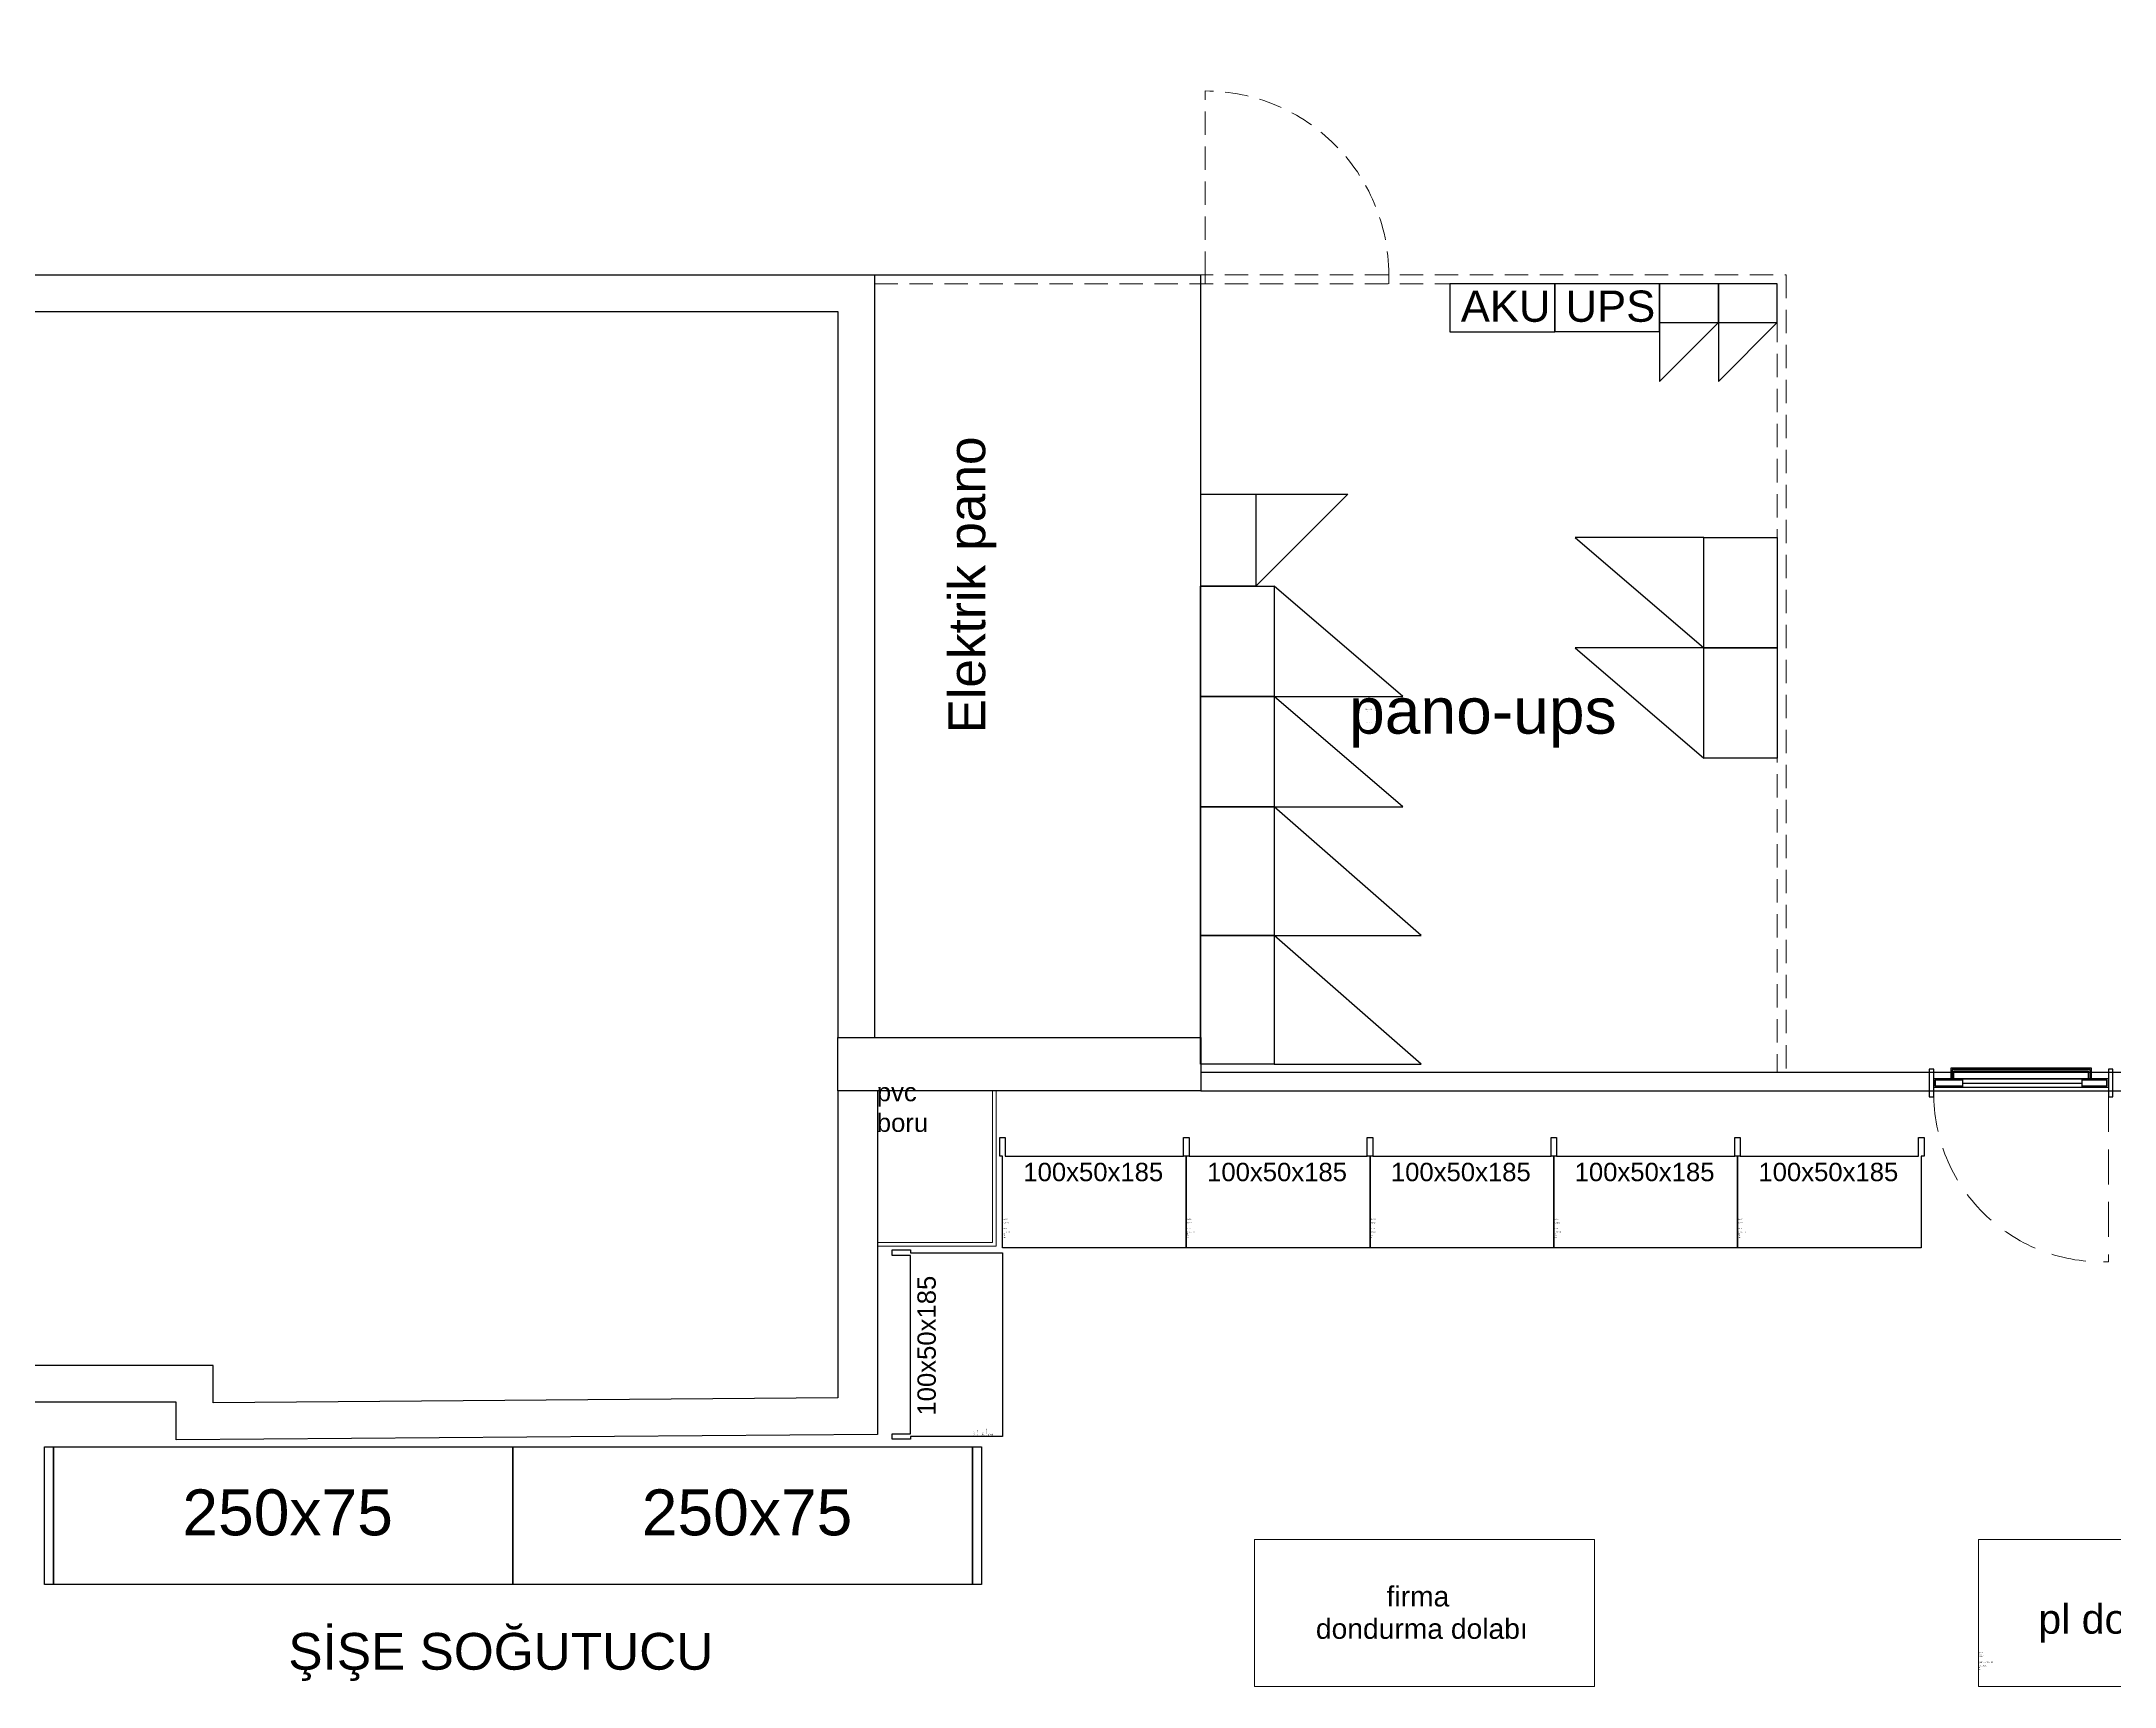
# Model space of a CAD drawing. Extents: x 2698 to 184165, y 3805 to 33846.
# Drawn here: x 162130 to 163259, y 30306 to 31201 of the extents above; entities that cross this region are included whole.
import ezdxf
from ezdxf.enums import TextEntityAlignment as Align

# ---------------------------------------------------------------- set-up
doc = ezdxf.new("R2010")
doc.units = 0
doc.header["$LTSCALE"] = 2
doc.linetypes.add('HIDDEN', pattern=[9.525, 6.35, -3.175])
doc.layers.get('0').update_dxf_attribs({"color": 252, "linetype": 'CONTINUOUS'})
for name, color, linetype, lineweight in [('_MCA-0-MIM', 252, 'CONTINUOUS', 18), ('KAPI-AC', 252, 'CONTINUOUS', 5), ('text', 252, 'CONTINUOUS', 13)]:
    doc.layers.add(name, color=color, linetype=linetype, lineweight=lineweight)
for name, color, linetype in [('Alçıpan', 252, 'CONTINUOUS'), ('depo tefriş', 252, 'CONTINUOUS'), ('Duvar', 25, 'CONTINUOUS'), ('KAPI', 252, 'CONTINUOUS'), ('Kolon', 52, 'CONTINUOUS'), ('Merdiven & Saft', 252, 'CONTINUOUS'), ('Planogram', 252, 'CONTINUOUS'), ('reyon100', 252, 'CONTINUOUS'), ('Yazı', 252, 'CONTINUOUS'), ('şişe soğutucu', 252, 'CONTINUOUS')]:
    doc.layers.add(name, color=color, linetype=linetype)
doc.styles.add('antet 2', font='arial.ttf')
doc.styles.get("Standard").update_dxf_attribs({"font": 'arial.ttf'})
doc.styles.add('Text Of Place', font='swissl.ttf', dxfattribs={"height": 50})

# ---------------------------------------------------------------- blocks, each defined once
blk = doc.blocks.new('*U137')
at = {"layer": 'reyon100'}
blk.add_lwpolyline([(1.5, 50), (98.5, 50), (98.5, 60), (101.5, 60), (101.5, 50), (100, 50), (100, 0), (0, 0), (0, 50), (-1.5, 50), (-1.5, 60), (1.5, 60)], close=True, dxfattribs=at)
at = {"layer": 'Planogram'}
for tag, p, height in [('ALAN', (0.4, 16.4), 0.5), ('ALT_TIP', (0.4, 14.4), 0.5), ('ALT_TANIM', (0.4, 12.4), 0.5), ('KILITLI', (0.4, 17.4), 0.1), ('TIP', (0.4, 15.4), 0.5), ('TANIM', (0.4, 13.4), 0.5), ('KAPAK', (0.4, 11.4), 0.5), ('YAPI', (0.4, 10.4), 0.5), ('KULLANIM_SEKLI', (0.4, 9.4), 0.5), ('KULLANIM', (0.4, 8.4), 0.5), ('DERINLIK', (0.4, 7.4), 0.5), ('UZUNLUK', (0.4, 6.4), 0.5), ('YUKSEKLIK', (0.4, 5.4), 0.5)]:
    blk.add_attdef(tag, p, '', height=height, dxfattribs=at)
at = {"layer": 'reyon100', "style": 'Text Of Place'}
blk.add_text('100x50x185', height=10, dxfattribs=at).set_placement((49.4, 36.3), align=Align.CENTER)
blk = doc.blocks.new('*U138')
at = {"layer": 'reyon100'}
blk.add_lwpolyline([(1.5, 50), (98.5, 50), (98.5, 60), (101.5, 60), (101.5, 50), (100, 50), (100, 0), (0, 0), (0, 50), (-1.5, 50), (-1.5, 60), (1.5, 60)], close=True, dxfattribs=at)
at = {"layer": 'Planogram'}
for tag, p, height in [('ALAN', (0.4, 16.4), 0.5), ('ALT_TIP', (0.4, 14.4), 0.5), ('ALT_TANIM', (0.4, 12.4), 0.5), ('KILITLI', (0.4, 17.4), 0.1), ('TIP', (0.4, 15.4), 0.5), ('TANIM', (0.4, 13.4), 0.5), ('KAPAK', (0.4, 11.4), 0.5), ('YAPI', (0.4, 10.4), 0.5), ('KULLANIM_SEKLI', (0.4, 9.4), 0.5), ('KULLANIM', (0.4, 8.4), 0.5), ('DERINLIK', (0.4, 7.4), 0.5), ('UZUNLUK', (0.4, 6.4), 0.5), ('YUKSEKLIK', (0.4, 5.4), 0.5)]:
    blk.add_attdef(tag, p, '', height=height, dxfattribs=at)
at = {"layer": 'reyon100', "style": 'Text Of Place'}
blk.add_text('100x50x185', height=10, dxfattribs=at).set_placement((49.4, 36.3), align=Align.CENTER)
blk = doc.blocks.new('firma dondurma')
blk.add_lwpolyline([(175, 80), (-10, 80), (-10, 0), (175, 0)], close=True)
at = {"style": 'Text Of Place'}
for s, p in [('firma ', (81, 43.6)), ('dondurma dolabı', (81, 26))]:
    blk.add_text(s, height=11, dxfattribs=at).set_placement(p, align=Align.CENTER)
at = {"layer": 'Planogram'}
for tag, p, height in [('KILITLI', (0, 12), 0.1), ('ALAN', (0, 11), 0.5), ('TIP', (0, 10), 0.5), ('ALT_TIP', (0, 9), 0.5), ('TANIM', (0, 8), 0.5), ('ALT_TANIM', (0, 7), 0.5), ('YAPI', (0, 5), 0.5), ('YUKSEKLIK', (0, 0), 0.5), ('KAPAK', (0, 6), 0.5), ('KULLANIM_SEKLI', (0, 4), 0.5), ('KULLANIM', (0, 3), 0.5), ('DERINLIK', (0, 2), 0.5), ('UZUNLUK', (0, 1), 0.5)]:
    blk.add_attdef(tag, p, '', height=height, dxfattribs=at)
blk = doc.blocks.new('pl dondurma')
blk.add_lwpolyline([(0, 0), (185, 0), (185, 80), (0, 80)], close=True)
at = {"layer": 'Planogram'}
for tag, p, height in [('KILITLI', (0, 20.1), 0.1), ('ALAN', (0, 19.1), 0.5), ('TIP', (0, 18.1), 0.5), ('ALT_TIP', (0, 17.1), 0.5), ('TANIM', (0, 16.1), 0.5), ('ALT_TANIM', (0, 15.1), 0.5), ('YAPI', (0, 13.1), 0.5), ('KAPAK', (0, 14.1), 0.5), ('KULLANIM_SEKLI', (0, 12.1), 0.5), ('KULLANIM', (0, 11.1), 0.5), ('YUKSEKLIK', (0, 8.1), 0.5), ('DERINLIK', (0, 10.1), 0.5), ('UZUNLUK', (0, 9.1), 0.5)]:
    blk.add_attdef(tag, p, '', height=height, dxfattribs=at)
at = {"layer": 'text', "style": 'Text Of Place'}
blk.add_text('pl dondurma', height=16, dxfattribs=at).set_placement((94.6, 28.8), align=Align.CENTER)
blk = doc.blocks.new('pano 50-2')
at = {"layer": 'depo tefriş'}
for p, q in [((21846.2, -333.7), (21896.2, -333.7)), ((21896.2, -333.7), (21846.2, -383.7))]:
    blk.add_line(p, q, dxfattribs=at)
blk.add_lwpolyline([(21816.2, -383.7), (21816.2, -333.7), (21846.2, -333.7), (21846.2, -383.7)], close=True, dxfattribs=at)
blk = doc.blocks.new('pano 60-2')
at = {"layer": 'depo tefriş'}
for p, q in [((21938.8, -515.8), (21868.8, -455.8)), ((21868.8, -515.8), (21938.8, -515.8))]:
    blk.add_line(p, q, dxfattribs=at)
blk.add_lwpolyline([(21828.8, -515.8), (21828.8, -455.8), (21868.8, -455.8), (21868.8, -515.8)], close=True, dxfattribs=at)
blk = doc.blocks.new('pano 70-2')
at = {"layer": 'depo tefriş'}
for p, q in [((21948.8, -585.8), (21868.8, -515.8)), ((21868.8, -585.8), (21948.8, -585.8))]:
    blk.add_line(p, q, dxfattribs=at)
blk.add_lwpolyline([(21828.8, -585.8), (21828.8, -515.8), (21868.8, -515.8), (21868.8, -585.8)], close=True, dxfattribs=at)
blk = doc.blocks.new('ups2')
at = {"layer": 'depo tefriş'}
blk.add_lwpolyline([(22028.8, -584), (22028.8, -558), (21971.8, -558), (21971.8, -584)], close=True, dxfattribs=at)
at = {"layer": 'depo tefriş', "style": 'Text Of Place'}
blk.add_text('UPS', height=17, rotation=0.002, dxfattribs=at).set_placement((22002.1, -578.7), align=Align.CENTER)
blk = doc.blocks.new('aku')
at = {"layer": 'depo tefriş'}
blk.add_lwpolyline([(22028.8, -638.5), (22028.8, -612.5), (21971.8, -612.5), (21971.8, -638.5)], close=True, dxfattribs=at)
at = {"layer": 'depo tefriş', "style": 'Text Of Place'}
blk.add_text('AKU', height=17, rotation=0.002, dxfattribs=at).set_placement((22002.1, -633.1), align=Align.CENTER)
blk = doc.blocks.new('pano-ups')
at = {"layer": 'Planogram'}
for tag, p, height in [('KILITLI', (8, 15.1), 0.1), ('ALAN', (8, 14.1), 0.5), ('ALT_TIP', (8, 12.1), 0.5), ('TIP', (8, 13.1), 0.5), ('TANIM', (8, 11.1), 0.5), ('ALT_TANIM', (8, 10.1), 0.5), ('KAPAK', (8, 9.1), 0.5), ('YAPI', (8, 8.1), 0.5), ('KULLANIM_SEKLI', (8, 7.1), 0.5), ('KULLANIM', (8, 6.1), 0.5), ('DERINLIK', (8, 5.1), 0.5), ('UZUNLUK', (8, 4.1), 0.5), ('YUKSEKLIK', (8, 3.1), 0.5)]:
    blk.add_attdef(tag, p, '', height=height, dxfattribs=at)
at = {"layer": 'text', "transparency": 33554687, "style": 'Text Of Place'}
blk.add_text('pano-ups', height=25, dxfattribs=at).set_placement((72.2, 0), align=Align.CENTER)
blk = doc.blocks.new('pano 32-2')
at = {"layer": 'depo tefriş'}
for p, q in [((22016.2, -315.4), (21984.2, -315.4)), ((21984.2, -315.4), (22016.2, -347.4))]:
    blk.add_line(p, q, dxfattribs=at)
blk.add_lwpolyline([(22037.2, -347.4), (22037.2, -315.4), (22016.2, -315.4), (22016.2, -347.4)], close=True, dxfattribs=at)
blk = doc.blocks.new('yangın kapısı')
at = {"layer": 'KAPI'}
for p, q in [((2.5, 15), (0, 15)), ((0, 15), (0, 0)), ((2.5, 0), (2.5, 15)), ((100, 15), (97.5, 15)), ((97.5, 15), (97.5, 0)), ((100, 0), (100, 15)), ((0, 0), (2.5, 0)), ((17, 5.2), (17, 9.8)), ((81.9, 7.5), (17, 7.5)), ((81.9, 5.2), (81.9, 9.8)), ((97.5, 0), (100, 0))]:
    blk.add_line(p, q, dxfattribs=at)
for points in [[(2.5, 9.8), (2.5, 5.2), (97.5, 5.2), (97.5, 9.8)], [(11.7, 5.2), (11.7, -0.6), (88.3, -0.6), (88.3, 5.2)], [(12.5, 5.2), (12.5, 0.2), (87.5, 0.2), (87.5, 5.2)], [(13.3, 5.2), (13.3, 1), (86.7, 1), (86.7, 5.2)]]:
    blk.add_lwpolyline(points, close=True, dxfattribs=at)
for points in [[(17, 9), (3.3, 9), (3.3, 6), (17, 6)], [(81.9, 6), (96.7, 6), (96.7, 9), (81.9, 9)]]:
    blk.add_lwpolyline(points, dxfattribs=at)
at = {"layer": 'KAPI-AC', "linetype": 'HIDDEN', "ltscale": 1.5}
blk.add_lwpolyline([(2.5, 15), (2.5, 104.7)], dxfattribs=at)
blk.add_arc((6.1, 13.4), 91.4, 0.9959, 92.269, dxfattribs=at)
at = {"layer": 'Planogram'}
for tag, p, height in [('YUKSEKLIK', (6.7, 9.8, 0), 0.5), ('UZUNLUK', (7.7, 9.8, 0), 0.5), ('DERINLIK', (8.7, 9.8, 0), 0.5), ('KULLANIM', (9.7, 9.8, 0), 0.5), ('KULLANIM_SEKLI', (10.7, 9.8, 0), 0.5), ('YAPI', (11.7, 9.8, 0), 0.5), ('KAPAK', (12.7, 9.8, 0), 0.5), ('ALT_TANIM', (13.7, 9.8, 0), 0.5), ('TANIM', (14.7, 9.8, 0), 0.5), ('ALT_TIP', (15.7, 9.8, 0), 0.5), ('TIP', (16.7, 9.8, 0), 0.5), ('ALAN', (17.7, 9.8, 0), 0.5), ('KILITLI', (18.7, 9.8, 0), 0.1)]:
    blk.add_attdef(tag, p, '', height=height, rotation=270, dxfattribs=at)
blk = doc.blocks.new('ZEMİN KAT')
at = {"linetype": 'HIDDEN'}
blk.add_line((170190.2, 31074), (170190.2, 31174), dxfattribs=at)
for points in [[(170010.4, 31074), (170506.5, 31074), (170506.5, 30640)], [(170010.4, 31069), (170501.5, 31069), (170501.5, 30640)]]:
    blk.add_lwpolyline(points, dxfattribs=at)
for points in [[(170190.2, 31074), (170190.2, 31069)], [(170290.2, 31069), (170290.2, 31074)], [(170076.5, 30630), (170076.5, 30545.4), (170011.9, 30545.4)], [(170074.5, 30630), (170074.5, 30547.4), (170011.9, 30547.4)]]:
    blk.add_lwpolyline(points)
blk.add_arc((170190.2, 31074), 100, 0, 90, dxfattribs=at)
at = {"layer": 'Alçıpan'}
blk.add_lwpolyline([(170187.9, 30630), (171100.9, 30630), (171100.9, 31696.5), (169720.9, 31696.5), (169720.9, 32051.4), (169710.9, 32051.4), (169710.9, 31696.5), (169710.9, 31686.5), (171090.9, 31686.5), (171090.9, 30640), (170187.9, 30640)], close=True, dxfattribs=at)
at = {"layer": 'Duvar'}
for p, q in [((169406.4, 31074), (170010.4, 31074)), ((170010.4, 31074), (170010.4, 30659)), ((169406.4, 31054), (169990.4, 31054)), ((169990.4, 31054), (169990.4, 30659)), ((169990.4, 30630), (169990.4, 30462.9)), ((170011.9, 30630), (170011.9, 30443)), ((169650.4, 30480.5), (169255.4, 30480.5)), ((169650.4, 30460.2), (169650.4, 30480.5)), ((169630.4, 30460.5), (169255.4, 30460.5)), ((169630.4, 30440), (169630.4, 30460.5)), ((169990.4, 30462.9), (169650.4, 30460.2)), ((170011.9, 30443), (169630.4, 30440))]:
    blk.add_line(p, q, dxfattribs=at)
at = {"layer": 'Kolon'}
blk.add_lwpolyline([(169990.4, 30659), (170187.9, 30659), (170187.9, 30630), (169990.4, 30630)], close=True, dxfattribs=at)
at = {"layer": 'Yazı'}
for p in [(170010.4, 31074), (170187.9, 30659)]:
    blk.add_line(p, (170187.9, 31074), dxfattribs=at)
at = {"layer": 'şişe soğutucu', "color": 7}
blk.add_lwpolyline([(169558.6, 30436.3), (169563.6, 30436.3), (169563.6, 30361.3), (169558.6, 30361.3)], close=True, dxfattribs=at)
at = {"layer": 'şişe soğutucu', "color": 252}
for points in [[(169813.6, 30436.3), (169813.6, 30361.3), (169563.6, 30361.3), (169563.6, 30436.3)], [(170063.6, 30436.3), (170063.6, 30361.3), (169813.6, 30361.3), (169813.6, 30436.3)], [(170063.6, 30436.3), (170068.6, 30436.3), (170068.6, 30361.3), (170063.6, 30361.3)]]:
    blk.add_lwpolyline(points, close=True, dxfattribs=at)
for name, p in [('aku', (148351.7, 31681.5)), ('ups2', (148408.7, 31627.1)), ('pano 50-2', (148371.7, 31288.3)), ('pano 60-2', (148359, 31360.3)), ('pano 60-2', (148359, 31300.3)), ('pano 70-2', (148359, 31300.3)), ('pano 70-2', (148359, 31230.3)), ('firma dondurma', (170227.2, 30305.8))]:
    blk.add_blockref(name, p)
for name, p, rotation in [('pano 32-2', (170122.2, 9031.8), 89.99999999999999), ('pano 32-2', (170154.2, 9031.8), 89.99999999999999), ('pano 60-2', (192330.4, 30415.2), 180), ('pano 60-2', (192330.4, 30355.2), 180), ('yangın kapısı', (170684.3, 30641.7), 180)]:
    blk.add_blockref(name, p, dxfattribs=dict(rotation=rotation))
for name, p, values in [('pano-ups', (170269.2, 30824.3), {'ALAN': '-', 'YUKSEKLIK': '-', 'UZUNLUK': '-', 'DERINLIK': '-', 'KULLANIM': 'PANO-UPS', 'KULLANIM_SEKLI': '-', 'YAPI': '-', 'KAPAK': '-', 'ALT_TANIM': '-', 'TANIM': '-', 'ALT_TIP': 'ODA', 'TIP': 'DEPO ALANI', 'KILITLI': 'H'}), ('pl dondurma', (170611.2, 30305.8), {'ALAN': '-', 'KILITLI': 'H', 'YUKSEKLIK': '-', 'UZUNLUK': '185', 'DERINLIK': '80', 'KULLANIM': 'DONDURMA', 'KULLANIM_SEKLI': 'PL', 'YAPI': 'KENDINDEN MOTORLU', 'KAPAK': '-', 'ALT_TANIM': '-', 'TANIM': 'HAVUZ', 'ALT_TIP': 'DONUK', 'TIP': 'DOLAP'})]:
    blk.add_blockref(name, p).add_auto_attribs(values)
at = {"layer": 'reyon100'}
for p in [(170080, 30544.5), (170180, 30544.5), (170280, 30544.5), (170380, 30544.5), (170480, 30544.5)]:
    blk.add_blockref('*U137', p, dxfattribs=at).add_auto_attribs({'ALAN': '-', 'KILITLI': 'H', 'YUKSEKLIK': '185', 'UZUNLUK': '100', 'DERINLIK': '50', 'KULLANIM': 'DUVAR DIBI', 'KULLANIM_SEKLI': '-', 'YAPI': 'METAL', 'KAPAK': '-', 'ALT_TANIM': '-', 'TANIM': 'NORMAL', 'ALT_TIP': '-', 'TIP': 'REYON'})
at = {"layer": 'reyon100', "rotation": 90}
blk.add_blockref('*U138', (170080, 30441.9), dxfattribs=at).add_auto_attribs({'ALAN': '-', 'KILITLI': 'H', 'YUKSEKLIK': '185', 'UZUNLUK': '100', 'DERINLIK': '50', 'KULLANIM': 'DUVAR DIBI', 'KULLANIM_SEKLI': '-', 'YAPI': 'METAL', 'KAPAK': '-', 'ALT_TANIM': '-', 'TANIM': 'NORMAL', 'ALT_TIP': '-', 'TIP': 'REYON'})
at = {"color": 252, "style": 'Text Of Place'}
for p in [(169633.7, 30388.1), (169883.7, 30388.1)]:
    blk.add_text('250x75', height=25, dxfattribs=at).set_placement(p)
at = {"insert": (170011.6, 30634.3), "char_height": 10, "attachment_point": 1, "style": 'antet 2'}
blk.add_mtext_dynamic_manual_height_columns('pvc\\Pboru', width=72.961, gutter_width=75, heights=[0], dxfattribs=at)
for tag, p in [('PLN_ID', (172923.1, 31560.2)), ('FORMAT', (174194.8, 31176.9)), ('UNITE_SAYISI', (174194.9, 31176.7)), ('GRUP', (174195.1, 31176.4)), ('PLANOGRAM_ADI', (174195.3, 31176.2)), ('PLN_ID', (173933, 31088.8)), ('FORMAT', (173764, 30846.3)), ('UNITE_SAYISI', (173764.2, 30846)), ('GRUP', (173764.4, 30845.8)), ('PLANOGRAM_ADI', (173764.6, 30845.6)), ('PLN_ID', (173765.4, 30824.2)), ('PLN_ID', (173999.9, 30002.7)), ('FORMAT', (170580.6, 29917.5)), ('UNITE_SAYISI', (170580.8, 29917.2)), ('PLANOGRAM_ADI', (170581.1, 29916.8)), ('GRUP', (170580.9, 29917)), ('PLN_ID', (170582, 29895.4)), ('FORMAT', (169488.8, 29510.6)), ('UNITE_SAYISI', (169489, 29510.3)), ('GRUP', (169489.1, 29510.1)), ('PLANOGRAM_ADI', (169489.3, 29509.9)), ('PLN_ID', (169490.2, 29488.6)), ('FORMAT', (173143.4, 29324.4)), ('UNITE_SAYISI', (173143.6, 29324.2)), ('GRUP', (173143.8, 29323.9)), ('PLANOGRAM_ADI', (173143.9, 29323.7)), ('PLN_ID', (173144.8, 29302.4))]:
    blk.add_attdef(tag, p, '', height=0.162, rotation=35.4182)
at = {"color": 252}
for tag, p in [('FORMAT', (173517.6, 30361.9)), ('UNITE_SAYISI', (173517.8, 30361.6)), ('GRUP', (173518, 30361.4)), ('PLANOGRAM_ADI', (173518.1, 30361.2)), ('PLN_ID', (173519, 30339.8)), ('FORMAT', (174014.7, 29571.2)), ('UNITE_SAYISI', (174014.9, 29571)), ('GRUP', (174015.1, 29570.8)), ('PLANOGRAM_ADI', (174015.2, 29570.6)), ('PLN_ID', (174016.1, 29549.2))]:
    blk.add_attdef(tag, p, '', height=0.162, rotation=35.4182, dxfattribs=at)
at = {"layer": 'Merdiven & Saft', "lineweight": 30, "style": 'antet 2'}
blk.add_text('Elektrik pano', height=20, rotation=90, dxfattribs=at).set_placement((170070.6, 30824.5))
at = {"layer": 'Planogram'}
for tag, p, height, rotation in [('KULLANIM_SEKLI', (172905, 31695.6), 0.5, 180), ('YUKSEKLIK', (172905, 31699.6), 0.5, 180), ('ALT_TANIM', (172905, 31692.6), 0.5, 180), ('KULLANIM', (172905, 31696.6), 0.5, 180), ('UZUNLUK', (172905, 31698.6), 0.5, 180), ('DERINLIK', (172905, 31697.6), 0.5, 180), ('ALT_TIP', (172905, 31690.6), 0.5, 180), ('KAPAK', (172905, 31693.6), 0.5, 180), ('TANIM', (172905, 31691.6), 0.5, 180), ('YAPI', (172905, 31694.6), 0.5, 180), ('TIP', (172905, 31689.6), 0.5, 180), ('KULLANIM_SEKLI', (173410, 31695.6), 0.5, 180), ('YUKSEKLIK', (173410, 31699.6), 0.5, 180), ('ALT_TANIM', (173410, 31692.6), 0.5, 180), ('KULLANIM', (173410, 31696.6), 0.5, 180), ('UZUNLUK', (173410, 31698.6), 0.5, 180), ('DERINLIK', (173410, 31697.6), 0.5, 180), ('ALT_TIP', (173410, 31690.6), 0.5, 180), ('KAPAK', (173410, 31693.6), 0.5, 180), ('TANIM', (173410, 31691.6), 0.5, 180), ('YAPI', (173410, 31694.6), 0.5, 180), ('TIP', (173410, 31689.6), 0.5, 180), ('ALAN', (172905, 31688.6), 0.5, 180), ('KILITLI', (172905, 31687.6), 0.1, 180), ('ALAN', (173410, 31688.6), 0.5, 180), ('KILITLI', (173410, 31687.6), 0.1, 180), ('YUKSEKLIK', (173413.4, 31616), 0.5, 270), ('UZUNLUK', (173414.4, 31616), 0.5, 270), ('DERINLIK', (173415.4, 31616), 0.5, 270), ('KULLANIM', (173416.4, 31616), 0.5, 270), ('KULLANIM_SEKLI', (173417.4, 31616), 0.5, 270), ('YAPI', (173418.4, 31616), 0.5, 270), ('KAPAK', (173419.4, 31616), 0.5, 270), ('ALT_TANIM', (173420.4, 31616), 0.5, 270), ('TANIM', (173421.4, 31616), 0.5, 270), ('ALT_TIP', (173422.4, 31616), 0.5, 270), ('TIP', (173423.4, 31616), 0.5, 270), ('ALAN', (173424.4, 31616), 0.5, 270), ('KILITLI', (173425.4, 31616), 0.1, 270), ('YUKSEKLIK', (173512, 31599.4), 0.5, 180), ('YUKSEKLIK', (174142, 31599.4), 0.5, 180), ('KULLANIM_SEKLI', (173512, 31595.4), 0.5, 180), ('ALT_TANIM', (173512, 31592.4), 0.5, 180), ('KULLANIM', (173512, 31596.4), 0.5, 180), ('UZUNLUK', (173512, 31598.4), 0.5, 180), ('DERINLIK', (173512, 31597.4), 0.5, 180), ('ALT_TIP', (173512, 31590.4), 0.5, 180), ('KAPAK', (173512, 31593.4), 0.5, 180), ('TANIM', (173512, 31591.4), 0.5, 180), ('ALAN', (173512, 31588.4), 0.5, 180), ('YAPI', (173512, 31594.4), 0.5, 180), ('TIP', (173512, 31589.4), 0.5, 180), ('KILITLI', (173512, 31587.4), 0.1, 180), ('KULLANIM_SEKLI', (174142, 31595.4), 0.5, 180), ('ALT_TANIM', (174142, 31592.4), 0.5, 180), ('KULLANIM', (174142, 31596.4), 0.5, 180), ('UZUNLUK', (174142, 31598.4), 0.5, 180), ('DERINLIK', (174142, 31597.4), 0.5, 180), ('ALT_TIP', (174142, 31590.4), 0.5, 180), ('KAPAK', (174142, 31593.4), 0.5, 180), ('TANIM', (174142, 31591.4), 0.5, 180), ('ALAN', (174142, 31588.4), 0.5, 180), ('YAPI', (174142, 31594.4), 0.5, 180), ('TIP', (174142, 31589.4), 0.5, 180), ('KILITLI', (174142, 31587.4), 0.1, 180), ('YUKSEKLIK', (173413.4, 31517), 0.5, 270), ('UZUNLUK', (173414.4, 31517), 0.5, 270), ('DERINLIK', (173415.4, 31517), 0.5, 270), ('KULLANIM', (173416.4, 31517), 0.5, 270), ('KULLANIM_SEKLI', (173417.4, 31517), 0.5, 270), ('YAPI', (173418.4, 31517), 0.5, 270), ('KAPAK', (173419.4, 31517), 0.5, 270), ('ALT_TANIM', (173420.4, 31517), 0.5, 270), ('TANIM', (173421.4, 31517), 0.5, 270), ('ALT_TIP', (173422.4, 31517), 0.5, 270), ('TIP', (173423.4, 31517), 0.5, 270), ('ALAN', (173424.4, 31517), 0.5, 270), ('KILITLI', (173425.4, 31517), 0.1, 270), ('YUKSEKLIK', (174167.3, 31514.1), 0.5, 270), ('UZUNLUK', (174168.3, 31514.1), 0.5, 270), ('DERINLIK', (174169.3, 31514.1), 0.5, 270), ('KULLANIM', (174170.3, 31514.1), 0.5, 270), ('KULLANIM_SEKLI', (174171.3, 31514.1), 0.5, 270), ('YAPI', (174172.3, 31514.1), 0.5, 270), ('KAPAK', (174173.3, 31514.1), 0.5, 270), ('ALT_TANIM', (174174.3, 31514.1), 0.5, 270), ('TANIM', (174175.3, 31514.1), 0.5, 270), ('ALT_TIP', (174176.3, 31514.1), 0.5, 270), ('TIP', (174177.3, 31514.1), 0.5, 270), ('ALAN', (174178.3, 31514.1), 0.5, 270), ('KILITLI', (174179.3, 31514.1), 0.1, 270), ('ALAN', (174244.9, 31259.1), 0.5, 90), ('ALT_TIP', (174246.9, 31259.1), 0.5, 90), ('TANIM', (174247.9, 31259.1), 0.5, 90), ('ALT_TANIM', (174248.9, 31259.1), 0.5, 90), ('KAPAK', (174249.9, 31259.1), 0.5, 90), ('YAPI', (174250.9, 31259.1), 0.5, 90), ('KULLANIM_SEKLI', (174251.9, 31259.1), 0.5, 90), ('KULLANIM', (174252.9, 31259.1), 0.5, 90), ('DERINLIK', (174253.9, 31259.1), 0.5, 90), ('UZUNLUK', (174254.9, 31259.1), 0.5, 90), ('YUKSEKLIK', (174255.9, 31259.1), 0.5, 90), ('KILITLI', (174243.9, 31259.1), 0.1, 90), ('TIP', (174245.9, 31259.1), 0.5, 90), ('YUKSEKLIK', (173907.7, 30934.2), 0.5, 270), ('UZUNLUK', (173908.7, 30934.2), 0.5, 270), ('DERINLIK', (173909.7, 30934.2), 0.5, 270), ('KULLANIM', (173910.7, 30934.2), 0.5, 270), ('KULLANIM_SEKLI', (173911.7, 30934.2), 0.5, 270), ('YAPI', (173912.7, 30934.2), 0.5, 270), ('KAPAK', (173913.7, 30934.2), 0.5, 270), ('ALT_TANIM', (173914.7, 30934.2), 0.5, 270), ('TANIM', (173915.7, 30934.2), 0.5, 270), ('ALT_TIP', (173916.7, 30934.2), 0.5, 270), ('TIP', (173917.7, 30934.2), 0.5, 270), ('ALAN', (173918.7, 30934.2), 0.5, 270), ('KILITLI', (173919.7, 30934.2), 0.1, 270), ('KILITLI', (173984.3, 30934.2), 0.1, 90), ('ALAN', (173985.3, 30934.2), 0.5, 90), ('TIP', (173986.3, 30934.2), 0.5, 90), ('ALT_TIP', (173987.3, 30934.2), 0.5, 90), ('TANIM', (173988.3, 30934.2), 0.5, 90), ('ALT_TANIM', (173989.3, 30934.2), 0.5, 90), ('KAPAK', (173990.3, 30934.2), 0.5, 90), ('YAPI', (173991.3, 30934.2), 0.5, 90), ('KULLANIM_SEKLI', (173992.3, 30934.2), 0.5, 90), ('KULLANIM', (173993.3, 30934.2), 0.5, 90), ('DERINLIK', (173994.3, 30934.2), 0.5, 90), ('UZUNLUK', (173995.3, 30934.2), 0.5, 90), ('YUKSEKLIK', (173996.3, 30934.2), 0.5, 90), ('YUKSEKLIK', (169420.4, 29996.9), 0.5, 270), ('UZUNLUK', (169421.4, 29996.9), 0.5, 270), ('YUKSEKLIK', (169421.8, 30001.9), 0.5, 270), ('DERINLIK', (169422.4, 29996.9), 0.5, 270), ('UZUNLUK', (169422.8, 30001.9), 0.5, 270), ('KULLANIM', (169423.4, 29996.9), 0.5, 270), ('DERINLIK', (169423.8, 30001.9), 0.5, 270), ('KULLANIM_SEKLI', (169424.4, 29996.9), 0.5, 270), ('KULLANIM', (169424.8, 30001.9), 0.5, 270), ('YAPI', (169425.4, 29996.9), 0.5, 270), ('KULLANIM_SEKLI', (169425.8, 30001.9), 0.5, 270), ('KAPAK', (169426.4, 29996.9), 0.5, 270), ('YAPI', (169426.8, 30001.9), 0.5, 270), ('ALT_TANIM', (169427.4, 29996.9), 0.5, 270), ('KAPAK', (169427.8, 30001.9), 0.5, 270), ('TANIM', (169428.4, 29996.9), 0.5, 270), ('ALT_TANIM', (169428.8, 30001.9), 0.5, 270), ('ALT_TIP', (169429.4, 29996.9), 0.5, 270), ('TANIM', (169429.8, 30001.9), 0.5, 270), ('TIP', (169430.4, 29996.9), 0.5, 270), ('ALT_TIP', (169430.8, 30001.9), 0.5, 270), ('ALAN', (169431.4, 29996.9), 0.5, 270), ('TIP', (169431.8, 30001.9), 0.5, 270), ('KILITLI', (169432.4, 29996.9), 0.1, 270), ('ALAN', (169432.8, 30001.9), 0.5, 270), ('KILITLI', (169433.8, 30001.9), 0.1, 270), ('YUKSEKLIK', (169420.4, 29746.9), 0.5, 270), ('UZUNLUK', (169421.4, 29746.9), 0.5, 270), ('DERINLIK', (169422.4, 29746.9), 0.5, 270), ('KULLANIM', (169423.4, 29746.9), 0.5, 270), ('KULLANIM_SEKLI', (169424.4, 29746.9), 0.5, 270), ('YAPI', (169425.4, 29746.9), 0.5, 270), ('KAPAK', (169426.4, 29746.9), 0.5, 270), ('ALT_TANIM', (169427.4, 29746.9), 0.5, 270), ('TANIM', (169428.4, 29746.9), 0.5, 270), ('ALT_TIP', (169429.4, 29746.9), 0.5, 270), ('TIP', (169430.4, 29746.9), 0.5, 270), ('ALAN', (169431.4, 29746.9), 0.5, 270), ('KILITLI', (169432.4, 29746.9), 0.1, 270), ('YUKSEKLIK', (169421.8, 29496.9), 0.5, 270), ('UZUNLUK', (169422.8, 29496.9), 0.5, 270), ('DERINLIK', (169423.8, 29496.9), 0.5, 270), ('KULLANIM', (169424.8, 29496.9), 0.5, 270), ('KULLANIM_SEKLI', (169425.8, 29496.9), 0.5, 270), ('YAPI', (169426.8, 29496.9), 0.5, 270), ('KAPAK', (169427.8, 29496.9), 0.5, 270), ('ALT_TANIM', (169428.8, 29496.9), 0.5, 270), ('TANIM', (169429.8, 29496.9), 0.5, 270), ('ALT_TIP', (169430.8, 29496.9), 0.5, 270), ('TIP', (169431.8, 29496.9), 0.5, 270), ('ALAN', (169432.8, 29496.9), 0.5, 270), ('KILITLI', (169433.8, 29496.9), 0.1, 270)]:
    blk.add_attdef(tag, p, '', height=height, rotation=rotation, dxfattribs=at)
for tag, p, height in [('KILITLI', (173512, 31522.9), 0.1), ('ALAN', (173512, 31521.9), 0.5), ('TIP', (173512, 31520.9), 0.5), ('ALT_TIP', (173512, 31519.9), 0.5), ('KILITLI', (173762, 31527.6), 0.1), ('ALAN', (173762, 31526.6), 0.5), ('TIP', (173762, 31525.6), 0.5), ('ALT_TIP', (173762, 31524.6), 0.5), ('TANIM', (173762, 31523.6), 0.5), ('ALT_TANIM', (173762, 31522.6), 0.5), ('KAPAK', (173762, 31521.6), 0.5), ('YAPI', (173762, 31520.6), 0.5), ('KULLANIM_SEKLI', (173762, 31519.6), 0.5), ('TANIM', (173512, 31518.9), 0.5), ('ALT_TANIM', (173512, 31517.9), 0.5), ('KAPAK', (173512, 31516.9), 0.5), ('YAPI', (173512, 31515.9), 0.5), ('KULLANIM_SEKLI', (173512, 31514.9), 0.5), ('KULLANIM', (173512, 31513.9), 0.5), ('DERINLIK', (173512, 31512.9), 0.5), ('UZUNLUK', (173512, 31511.9), 0.5), ('YUKSEKLIK', (173512, 31510.9), 0.5), ('KULLANIM', (173762, 31518.6), 0.5), ('DERINLIK', (173762, 31517.6), 0.5), ('UZUNLUK', (173762, 31516.6), 0.5), ('YUKSEKLIK', (173762, 31515.6), 0.5), ('KILITLI', (173279.3, 29267.9), 0.1), ('ALAN', (173279.3, 29266.9), 0.5), ('TIP', (173279.3, 29265.9), 0.5), ('ALT_TIP', (173279.3, 29264.9), 0.5), ('TANIM', (173279.3, 29263.9), 0.5), ('ALT_TANIM', (173279.3, 29262.9), 0.5), ('KAPAK', (173279.3, 29261.9), 0.5), ('YAPI', (173279.3, 29260.9), 0.5), ('KULLANIM_SEKLI', (173279.3, 29259.9), 0.5), ('KULLANIM', (173279.3, 29258.9), 0.5), ('DERINLIK', (173279.3, 29257.9), 0.5), ('UZUNLUK', (173279.3, 29256.9), 0.5), ('YUKSEKLIK', (173279.3, 29255.9), 0.5)]:
    blk.add_attdef(tag, p, '', height=height, dxfattribs=at)
at = {"layer": 'Planogram', "color": 252}
for tag, p, height in [('KILITLI', (173023.3, 31231), 0.1), ('ALAN', (173023.3, 31230), 0.5), ('TIP', (173023.3, 31229), 0.5), ('ALT_TIP', (173023.3, 31228), 0.5), ('TANIM', (173023.3, 31227), 0.5), ('ALT_TANIM', (173023.3, 31226), 0.5), ('KILITLI', (173383.4, 31231), 0.1), ('ALAN', (173383.4, 31230), 0.5), ('TIP', (173383.4, 31229), 0.5), ('ALT_TIP', (173383.4, 31228), 0.5), ('TANIM', (173383.4, 31227), 0.5), ('ALT_TANIM', (173383.4, 31226), 0.5), ('KAPAK', (173023.3, 31225), 0.5), ('YAPI', (173023.3, 31224), 0.5), ('KULLANIM_SEKLI', (173023.3, 31223), 0.5), ('KULLANIM', (173023.3, 31222), 0.5), ('DERINLIK', (173023.3, 31221), 0.5), ('UZUNLUK', (173023.3, 31220), 0.5), ('YUKSEKLIK', (173023.3, 31219), 0.5), ('KAPAK', (173383.4, 31225), 0.5), ('YAPI', (173383.4, 31224), 0.5), ('KULLANIM_SEKLI', (173383.4, 31223), 0.5), ('KULLANIM', (173383.4, 31222), 0.5), ('DERINLIK', (173383.4, 31221), 0.5), ('UZUNLUK', (173383.4, 31220), 0.5), ('YUKSEKLIK', (173383.4, 31219), 0.5), ('KILITLI', (173023.3, 30405), 0.1), ('ALAN', (173023.3, 30404), 0.5), ('TIP', (173023.3, 30403), 0.5), ('ALT_TIP', (173023.3, 30402), 0.5), ('TANIM', (173023.3, 30401), 0.5), ('ALT_TANIM', (173023.3, 30400), 0.5), ('KAPAK', (173023.3, 30399), 0.5), ('YAPI', (173023.3, 30398), 0.5), ('KULLANIM_SEKLI', (173023.3, 30397), 0.5), ('KULLANIM', (173023.3, 30396), 0.5), ('DERINLIK', (173023.3, 30395), 0.5), ('UZUNLUK', (173023.3, 30394), 0.5), ('YUKSEKLIK', (173023.3, 30393), 0.5), ('KILITLI', (173385.3, 30355), 0.1), ('ALAN', (173385.3, 30354), 0.5), ('TIP', (173385.3, 30353), 0.5), ('ALT_TIP', (173385.3, 30352), 0.5), ('TANIM', (173385.3, 30351), 0.5), ('ALT_TANIM', (173385.3, 30350), 0.5), ('KAPAK', (173385.3, 30349), 0.5), ('YAPI', (173385.3, 30348), 0.5), ('KULLANIM_SEKLI', (173385.3, 30347), 0.5), ('KULLANIM', (173385.3, 30346), 0.5), ('DERINLIK', (173385.3, 30345), 0.5), ('UZUNLUK', (173385.3, 30344), 0.5), ('YUKSEKLIK', (173385.3, 30343), 0.5)]:
    blk.add_attdef(tag, p, '', height=height, dxfattribs=at)
for tag, p, height, rotation in [('YUKSEKLIK', (173386.7, 31217.5), 0.5, 270), ('UZUNLUK', (173387.7, 31217.5), 0.5, 270), ('DERINLIK', (173388.7, 31217.5), 0.5, 270), ('KULLANIM', (173389.7, 31217.5), 0.5, 270), ('KULLANIM_SEKLI', (173390.7, 31217.5), 0.5, 270), ('YAPI', (173391.7, 31217.5), 0.5, 270), ('KAPAK', (173392.7, 31217.5), 0.5, 270), ('ALT_TANIM', (173393.7, 31217.5), 0.5, 270), ('TANIM', (173394.7, 31217.5), 0.5, 270), ('ALT_TIP', (173395.7, 31217.5), 0.5, 270), ('TIP', (173396.7, 31217.5), 0.5, 270), ('ALAN', (173397.7, 31217.5), 0.5, 270), ('KILITLI', (173398.7, 31217.5), 0.1, 270), ('ALT_TIP', (173098.8, 31032.5), 0.5, 90), ('TANIM', (173099.8, 31032.5), 0.5, 90), ('ALT_TANIM', (173100.8, 31032.5), 0.5, 90), ('KAPAK', (173101.8, 31032.5), 0.5, 90), ('KULLANIM_SEKLI', (173103.8, 31032.5), 0.5, 90), ('KULLANIM', (173104.8, 31032.5), 0.5, 90), ('DERINLIK', (173105.8, 31032.5), 0.5, 90), ('UZUNLUK', (173106.8, 31032.5), 0.5, 90), ('YUKSEKLIK', (173107.8, 31032.5), 0.5, 90), ('ALT_TIP', (173197.8, 31032.5), 0.5, 90), ('TANIM', (173198.8, 31032.5), 0.5, 90), ('ALT_TANIM', (173199.8, 31032.5), 0.5, 90), ('KAPAK', (173200.8, 31032.5), 0.5, 90), ('KULLANIM_SEKLI', (173202.8, 31032.5), 0.5, 90), ('KULLANIM', (173203.8, 31032.5), 0.5, 90), ('DERINLIK', (173204.8, 31032.5), 0.5, 90), ('UZUNLUK', (173205.8, 31032.5), 0.5, 90), ('YUKSEKLIK', (173206.8, 31032.5), 0.5, 90), ('KILITLI', (173095.8, 31032.5), 0.1, 90), ('ALAN', (173096.8, 31032.5), 0.5, 90), ('TIP', (173097.8, 31032.5), 0.5, 90), ('YAPI', (173102.8, 31032.5), 0.5, 90), ('KILITLI', (173194.8, 31032.5), 0.1, 90), ('ALAN', (173195.8, 31032.5), 0.5, 90), ('TIP', (173196.8, 31032.5), 0.5, 90), ('YAPI', (173201.8, 31032.5), 0.5, 90), ('YUKSEKLIK', (173386.7, 31007.5), 0.5, 270), ('UZUNLUK', (173387.7, 31007.5), 0.5, 270), ('DERINLIK', (173388.7, 31007.5), 0.5, 270), ('KULLANIM', (173389.7, 31007.5), 0.5, 270), ('KULLANIM_SEKLI', (173390.7, 31007.5), 0.5, 270), ('YAPI', (173391.7, 31007.5), 0.5, 270), ('KAPAK', (173392.7, 31007.5), 0.5, 270), ('ALT_TANIM', (173393.7, 31007.5), 0.5, 270), ('TANIM', (173394.7, 31007.5), 0.5, 270), ('ALT_TIP', (173395.7, 31007.5), 0.5, 270), ('TIP', (173396.7, 31007.5), 0.5, 270), ('ALAN', (173397.7, 31007.5), 0.5, 270), ('KILITLI', (173398.7, 31007.5), 0.1, 270), ('YUKSEKLIK', (173485.7, 30868.5), 0.5, 270), ('UZUNLUK', (173486.7, 30868.5), 0.5, 270), ('DERINLIK', (173487.7, 30868.5), 0.5, 270), ('KULLANIM', (173488.7, 30868.5), 0.5, 270), ('KULLANIM_SEKLI', (173489.7, 30868.5), 0.5, 270), ('YAPI', (173490.7, 30868.5), 0.5, 270), ('KAPAK', (173491.7, 30868.5), 0.5, 270), ('ALT_TANIM', (173492.7, 30868.5), 0.5, 270), ('TANIM', (173493.7, 30868.5), 0.5, 270), ('ALT_TIP', (173494.7, 30868.5), 0.5, 270), ('TIP', (173495.7, 30868.5), 0.5, 270), ('ALAN', (173496.7, 30868.5), 0.5, 270), ('KILITLI', (173497.7, 30868.5), 0.1, 270), ('KILITLI', (173556.8, 30868.5), 0.1, 90), ('ALAN', (173557.8, 30868.5), 0.5, 90), ('TIP', (173558.8, 30868.5), 0.5, 90), ('ALT_TIP', (173559.8, 30868.5), 0.5, 90), ('TANIM', (173560.8, 30868.5), 0.5, 90), ('ALT_TANIM', (173561.8, 30868.5), 0.5, 90), ('KAPAK', (173562.8, 30868.5), 0.5, 90), ('YAPI', (173563.8, 30868.5), 0.5, 90), ('KULLANIM_SEKLI', (173564.8, 30868.5), 0.5, 90), ('KULLANIM', (173565.8, 30868.5), 0.5, 90), ('DERINLIK', (173566.8, 30868.5), 0.5, 90), ('UZUNLUK', (173567.8, 30868.5), 0.5, 90), ('YUKSEKLIK', (173568.8, 30868.5), 0.5, 90), ('KILITLI', (173095.8, 30847.5), 0.1, 90), ('ALAN', (173096.8, 30847.5), 0.5, 90), ('TIP', (173097.8, 30847.5), 0.5, 90), ('ALT_TIP', (173098.8, 30847.5), 0.5, 90), ('TANIM', (173099.8, 30847.5), 0.5, 90), ('ALT_TANIM', (173100.8, 30847.5), 0.5, 90), ('KAPAK', (173101.8, 30847.5), 0.5, 90), ('YAPI', (173102.8, 30847.5), 0.5, 90), ('KULLANIM_SEKLI', (173103.8, 30847.5), 0.5, 90), ('KULLANIM', (173104.8, 30847.5), 0.5, 90), ('DERINLIK', (173105.8, 30847.5), 0.5, 90), ('UZUNLUK', (173106.8, 30847.5), 0.5, 90), ('YUKSEKLIK', (173107.8, 30847.5), 0.5, 90), ('KILITLI', (173194.8, 30847.5), 0.1, 90), ('ALAN', (173195.8, 30847.5), 0.5, 90), ('TIP', (173196.8, 30847.5), 0.5, 90), ('ALT_TIP', (173197.8, 30847.5), 0.5, 90), ('TANIM', (173198.8, 30847.5), 0.5, 90), ('ALT_TANIM', (173199.8, 30847.5), 0.5, 90), ('KAPAK', (173200.8, 30847.5), 0.5, 90), ('YAPI', (173201.8, 30847.5), 0.5, 90), ('KULLANIM_SEKLI', (173202.8, 30847.5), 0.5, 90), ('KULLANIM', (173203.8, 30847.5), 0.5, 90), ('DERINLIK', (173204.8, 30847.5), 0.5, 90), ('UZUNLUK', (173205.8, 30847.5), 0.5, 90), ('YUKSEKLIK', (173206.8, 30847.5), 0.5, 90), ('KILITLI', (173095.8, 30662.5), 0.1, 90), ('ALAN', (173096.8, 30662.5), 0.5, 90), ('TIP', (173097.8, 30662.5), 0.5, 90), ('ALT_TIP', (173098.8, 30662.5), 0.5, 90), ('TANIM', (173099.8, 30662.5), 0.5, 90), ('ALT_TANIM', (173100.8, 30662.5), 0.5, 90), ('KAPAK', (173101.8, 30662.5), 0.5, 90), ('YAPI', (173102.8, 30662.5), 0.5, 90), ('KULLANIM_SEKLI', (173103.8, 30662.5), 0.5, 90), ('KULLANIM', (173104.8, 30662.5), 0.5, 90), ('DERINLIK', (173105.8, 30662.5), 0.5, 90), ('UZUNLUK', (173106.8, 30662.5), 0.5, 90), ('YUKSEKLIK', (173107.8, 30662.5), 0.5, 90), ('KILITLI', (173194.8, 30662.5), 0.1, 90), ('ALAN', (173195.8, 30662.5), 0.5, 90), ('TIP', (173196.8, 30662.5), 0.5, 90), ('ALT_TIP', (173197.8, 30662.5), 0.5, 90), ('TANIM', (173198.8, 30662.5), 0.5, 90), ('ALT_TANIM', (173199.8, 30662.5), 0.5, 90), ('KAPAK', (173200.8, 30662.5), 0.5, 90), ('YAPI', (173201.8, 30662.5), 0.5, 90), ('KULLANIM_SEKLI', (173202.8, 30662.5), 0.5, 90), ('KULLANIM', (173203.8, 30662.5), 0.5, 90), ('DERINLIK', (173204.8, 30662.5), 0.5, 90), ('UZUNLUK', (173205.8, 30662.5), 0.5, 90), ('YUKSEKLIK', (173206.8, 30662.5), 0.5, 90), ('YUKSEKLIK', (173485.7, 30658.5), 0.5, 270), ('UZUNLUK', (173486.7, 30658.5), 0.5, 270), ('DERINLIK', (173487.7, 30658.5), 0.5, 270), ('KULLANIM', (173488.7, 30658.5), 0.5, 270), ('KULLANIM_SEKLI', (173489.7, 30658.5), 0.5, 270), ('YAPI', (173490.7, 30658.5), 0.5, 270), ('KAPAK', (173491.7, 30658.5), 0.5, 270), ('ALT_TANIM', (173492.7, 30658.5), 0.5, 270), ('TANIM', (173493.7, 30658.5), 0.5, 270), ('ALT_TIP', (173494.7, 30658.5), 0.5, 270), ('TIP', (173495.7, 30658.5), 0.5, 270), ('ALAN', (173496.7, 30658.5), 0.5, 270), ('KILITLI', (173497.7, 30658.5), 0.1, 270), ('KULLANIM_SEKLI', (173465.8, 30612.5), 0.5, 90), ('KILITLI', (173457.8, 30612.5), 0.1, 90), ('ALAN', (173458.8, 30612.5), 0.5, 90), ('TIP', (173459.8, 30612.5), 0.5, 90), ('ALT_TIP', (173460.8, 30612.5), 0.5, 90), ('TANIM', (173461.8, 30612.5), 0.5, 90), ('ALT_TANIM', (173462.8, 30612.5), 0.5, 90), ('KAPAK', (173463.8, 30612.5), 0.5, 90), ('YAPI', (173464.8, 30612.5), 0.5, 90), ('KULLANIM', (173466.8, 30612.5), 0.5, 90), ('DERINLIK', (173467.8, 30612.5), 0.5, 90), ('UZUNLUK', (173468.8, 30612.5), 0.5, 90), ('YUKSEKLIK', (173469.8, 30612.5), 0.5, 90), ('KULLANIM_SEKLI', (173103.8, 30477.5), 0.5, 90), ('KULLANIM_SEKLI', (173202.8, 30477.5), 0.5, 90), ('KILITLI', (173095.8, 30477.5), 0.1, 90), ('ALAN', (173096.8, 30477.5), 0.5, 90), ('TIP', (173097.8, 30477.5), 0.5, 90), ('ALT_TIP', (173098.8, 30477.5), 0.5, 90), ('TANIM', (173099.8, 30477.5), 0.5, 90), ('ALT_TANIM', (173100.8, 30477.5), 0.5, 90), ('KAPAK', (173101.8, 30477.5), 0.5, 90), ('YAPI', (173102.8, 30477.5), 0.5, 90), ('KULLANIM', (173104.8, 30477.5), 0.5, 90), ('DERINLIK', (173105.8, 30477.5), 0.5, 90), ('UZUNLUK', (173106.8, 30477.5), 0.5, 90), ('YUKSEKLIK', (173107.8, 30477.5), 0.5, 90), ('KILITLI', (173194.8, 30477.5), 0.1, 90), ('ALAN', (173195.8, 30477.5), 0.5, 90), ('TIP', (173196.8, 30477.5), 0.5, 90), ('ALT_TIP', (173197.8, 30477.5), 0.5, 90), ('TANIM', (173198.8, 30477.5), 0.5, 90), ('ALT_TANIM', (173199.8, 30477.5), 0.5, 90), ('KAPAK', (173200.8, 30477.5), 0.5, 90), ('YAPI', (173201.8, 30477.5), 0.5, 90), ('KULLANIM', (173203.8, 30477.5), 0.5, 90), ('DERINLIK', (173204.8, 30477.5), 0.5, 90), ('UZUNLUK', (173205.8, 30477.5), 0.5, 90), ('YUKSEKLIK', (173206.8, 30477.5), 0.5, 90), ('KILITLI', (173457.8, 30427.5), 0.1, 90), ('ALAN', (173458.8, 30427.5), 0.5, 90), ('TIP', (173459.8, 30427.5), 0.5, 90), ('ALT_TIP', (173460.8, 30427.5), 0.5, 90), ('TANIM', (173461.8, 30427.5), 0.5, 90), ('ALT_TANIM', (173462.8, 30427.5), 0.5, 90), ('KAPAK', (173463.8, 30427.5), 0.5, 90), ('YAPI', (173464.8, 30427.5), 0.5, 90), ('KULLANIM_SEKLI', (173465.8, 30427.5), 0.5, 90), ('KULLANIM', (173466.8, 30427.5), 0.5, 90), ('DERINLIK', (173467.8, 30427.5), 0.5, 90), ('UZUNLUK', (173468.8, 30427.5), 0.5, 90), ('YUKSEKLIK', (173469.8, 30427.5), 0.5, 90), ('YUKSEKLIK', (173408.1, 29970.5), 0.5, 270), ('UZUNLUK', (173409.1, 29970.5), 0.5, 270), ('DERINLIK', (173410.1, 29970.5), 0.5, 270), ('KULLANIM', (173411.1, 29970.5), 0.5, 270), ('KULLANIM_SEKLI', (173412.1, 29970.5), 0.5, 270), ('YAPI', (173413.1, 29970.5), 0.5, 270), ('KAPAK', (173414.1, 29970.5), 0.5, 270), ('ALT_TANIM', (173415.1, 29970.5), 0.5, 270), ('TANIM', (173416.1, 29970.5), 0.5, 270), ('ALT_TIP', (173417.1, 29970.5), 0.5, 270), ('TIP', (173418.1, 29970.5), 0.5, 270), ('ALAN', (173419.1, 29970.5), 0.5, 270), ('KILITLI', (173420.1, 29970.5), 0.1, 270), ('YUKSEKLIK', (173494.1, 29970.5), 0.5, 270), ('UZUNLUK', (173495.1, 29970.5), 0.5, 270), ('DERINLIK', (173496.1, 29970.5), 0.5, 270), ('KULLANIM', (173497.1, 29970.5), 0.5, 270), ('KULLANIM_SEKLI', (173498.1, 29970.5), 0.5, 270), ('YAPI', (173499.1, 29970.5), 0.5, 270), ('KAPAK', (173500.1, 29970.5), 0.5, 270), ('ALT_TANIM', (173501.1, 29970.5), 0.5, 270), ('TANIM', (173502.1, 29970.5), 0.5, 270), ('ALT_TIP', (173503.1, 29970.5), 0.5, 270), ('TIP', (173504.1, 29970.5), 0.5, 270), ('ALAN', (173505.1, 29970.5), 0.5, 270), ('KILITLI', (173506.1, 29970.5), 0.1, 270), ('KULLANIM_SEKLI', (174064.4, 29449.7), 0.5, 90), ('KILITLI', (174056.4, 29449.7), 0.1, 90), ('ALAN', (174057.4, 29449.7), 0.5, 90), ('TIP', (174058.4, 29449.7), 0.5, 90), ('ALT_TIP', (174059.4, 29449.7), 0.5, 90), ('TANIM', (174060.4, 29449.7), 0.5, 90), ('ALT_TANIM', (174061.4, 29449.7), 0.5, 90), ('KAPAK', (174062.4, 29449.7), 0.5, 90), ('YAPI', (174063.4, 29449.7), 0.5, 90), ('KULLANIM', (174065.4, 29449.7), 0.5, 90), ('DERINLIK', (174066.4, 29449.7), 0.5, 90), ('UZUNLUK', (174067.4, 29449.7), 0.5, 90), ('YUKSEKLIK', (174068.4, 29449.7), 0.5, 90)]:
    blk.add_attdef(tag, p, '', height=height, rotation=rotation, dxfattribs=at)
at = {"layer": 'text', "style": 'Text Of Place'}
blk.add_text('ŞİŞE SOĞUTUCU', height=20, dxfattribs=at).set_placement((169807, 30315), align=Align.CENTER)

msp = doc.modelspace()

# ---------------------------------------------------------------- block references
at = {"layer": '_MCA-0-MIM'}
msp.add_blockref('ZEMİN KAT', (-7426.6, 0), dxfattribs=at)

doc.saveas('drawing.dxf')
